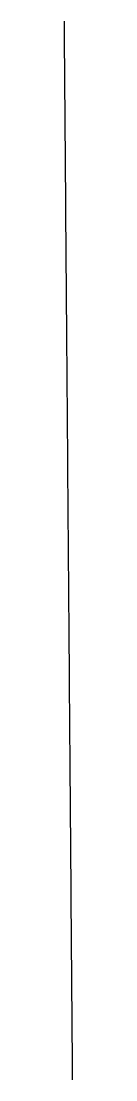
# Model space of a CAD drawing. Extents: x 9.9998 to 10, y 16 to 16.0312.
import ezdxf

# ---------------------------------------------------------------- set-up
doc = ezdxf.new("R2010")
doc.units = 0
doc.header["$MEASUREMENT"] = 0
doc.layers.add('FixtureOffsets', color=3, linetype='CONTINUOUS')

msp = doc.modelspace()

# ---------------------------------------------------------------- linework, layer by layer
at = {"layer": 'FixtureOffsets', "color": 3, "lineweight": 25}
msp.add_open_spline([(10, 16), (9.999756, 16.03125)], degree=1, dxfattribs=at)

doc.saveas('drawing.dxf')
